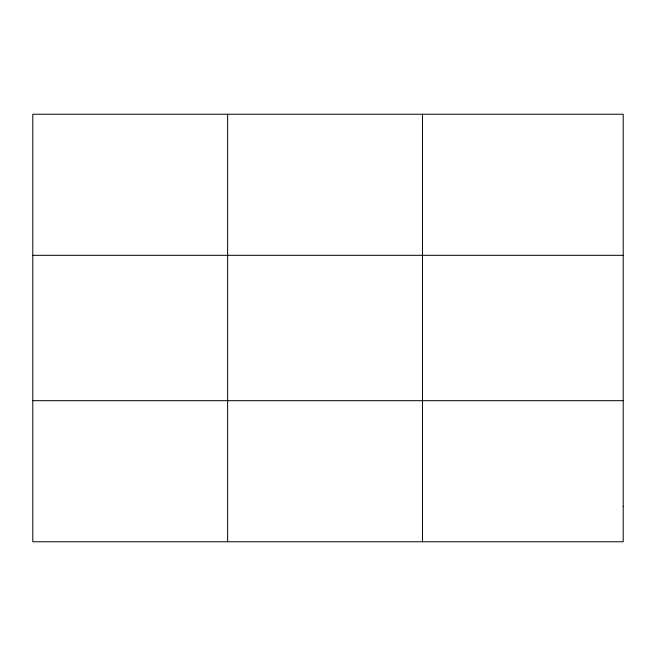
<?xml version="1.0" encoding="UTF-8"?>
<svg xmlns="http://www.w3.org/2000/svg" width="656" height="656" viewBox="0 0 656 656"><rect width="100%" height="100%" fill="white"/><g stroke="black" fill="none" stroke-linecap="round" stroke-linejoin="round"><path stroke-width="0.98" d="M227.632 541.758L227.632 114.242M422.464 541.758L422.464 114.242M32.8 255.323L623.2 255.323M32.8 400.677L623.2 400.677M623.2 506.489L623.2 541.758L32.8 541.758L32.8 114.242L623.2 114.242L623.2 506.489"/></g></svg>
